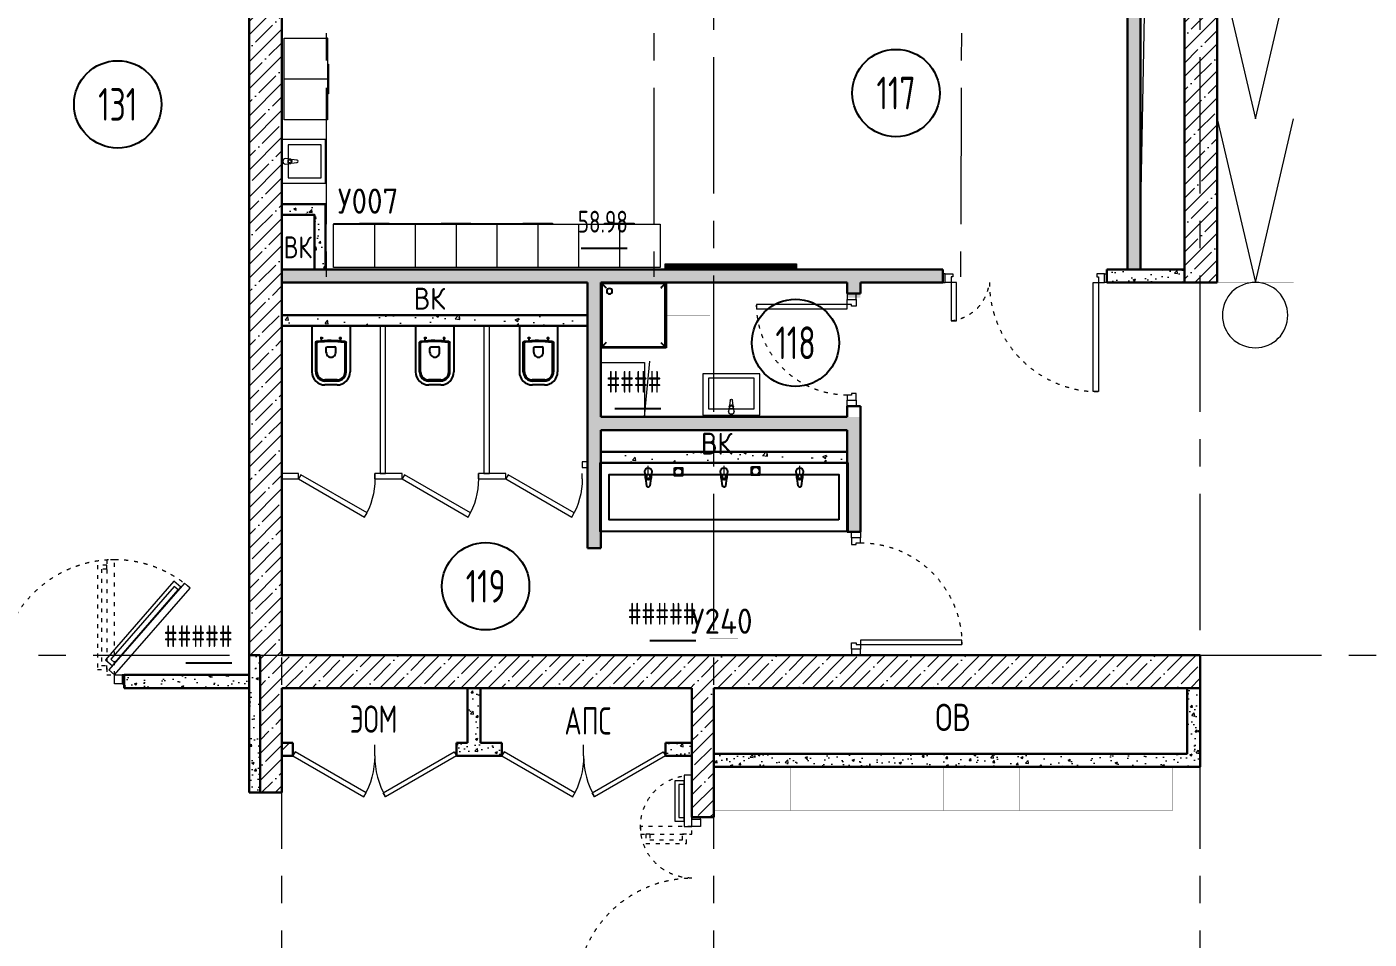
# Model space of a CAD drawing. Header units: millimetres. Extents: x -13407 to 8063098, y -2635 to 109271.
# Drawn here: x 14830 to 27122, y 17360 to 25716 of the extents above; entities that cross this region are included whole.
import ezdxf
from ezdxf.enums import TextEntityAlignment as Align

# ---------------------------------------------------------------- set-up
doc = ezdxf.new("R2010")
doc.units = ezdxf.units.MM
doc.linetypes.add('ACAD_ISO03W100', pattern=[30, 12, -18])
doc.linetypes.add('CENTER', pattern=[2, 1.25, -0.25, 0.25, -0.25])
doc.layers.get('Defpoints').update_dxf_attribs({"color": 6})
for name, color, linetype, lineweight in [('АР_Двери', 5, 'Continuous', 18), ('АР_Маркер экспликации', 239, 'Continuous', 13), ('АР_Номер помещения', 1, 'Continuous', 25), ('АР_Оси', 193, 'Continuous', 9), ('АР_Перегородки газоблок', 165, 'Continuous', 30), ('АР_Перегородки газоблок_Штрих', 165, 'Continuous', 5), ('АР_Перегородки сантехнические', 216, 'Continuous', 9), ('АР_Перегородки_кирпич_Штрих', 244, 'Continuous', 5), ('АР_Помещения_площадь', 19, 'Continuous', 9), ('АР_Сущ Несущая стена', 202, 'Continuous', 30), ('АР_тонкая линия', 250, 'Continuous', 0), ('АР_Шкафы ЭОМ', 1, 'Continuous', 0), ('АР_Штриховка монолит', 250, 'Continuous', 9), ('Сан.техника', 153, 'Continuous', 9), ('ТХ_мебель передв', 250, 'Continuous', 13), ('ТХ_ОСНОВНОЙ', 103, 'Continuous', 25)]:
    doc.layers.add(name, color=color, linetype=linetype, lineweight=lineweight)
for name, color, linetype in [('АР_Отверстия', 251, 'Continuous'), ('ТХ_дозаторы', 7, 'Continuous'), ('ТХ_обор_бытовое', 14, 'Continuous'), ('ТХ_сантехника', 253, 'Continuous')]:
    doc.layers.add(name, color=color, linetype=linetype)
doc.layers.get('АР_Маркер экспликации').off()
doc.styles.add('ICOCPEUR', font='isocpeur.ttf')
doc.styles.add('ISOCPEUR', font='isocpeur.ttf', dxfattribs={"width": 0.7})
doc.styles.add('ISOCPEUR_1', font='isocpeur.ttf', dxfattribs={"width": 0.9, "height": 250})
doc.styles.get("Standard").update_dxf_attribs({"font": 'arial.ttf'})
pattern_1 = [(50, (211803.85, -55205.68), (215.17805, -18.82564), [22.5, -247.5]), (355, (211803.85, -55205.68), (-41.6254, 225.65764), [18, -198]), (100.45144, (211821.79, -55207.25), (173.55265, 206.832), [19.12206, -210.34263]), (46.1842, (211803.85, -55145.68), (320.1724, -49.6558), [33.75, -371.25]), (96.63564, (211830.53, -55149.82), (280.3986, 292.2356), [28.6831, -315.51413]), (351.18416, (211803.85, -55145.68), (280.3986, 292.2356), [27, -297]), (21, (211833.85, -55160.68), (179.07212, -120.78567), [22.5, -247.5]), (326, (211833.85, -55160.68), (72.9946, 217.54501), [18, -198]), (71.45144, (211848.78, -55170.75), (252.06671, 96.75935), [19.12206, -210.34263]), (37.5, (211803.85, -55205.68), (3.647957, 99.868156), [0, -195.6, 0, -201, 0, -198.75]), (7.5, (211803.85, -55205.68), (78.92086, 118.323514), [0, -114.6, 0, -191.1, 0, -75.75]), (327.5, (211736.95, -55205.68), (160.14673, -6.76646), [0, -75, 0, -234, 0, -310.5]), (317.5, (211706.95, -55205.68), (174.95585, 30.031495), [0, -97.5, 0, -155.4, 0, -220.5])]

# ---------------------------------------------------------------- blocks, each defined once
blk = doc.blocks.new('*U319')
at = {"color": 253}
for p, q in [((-750, 0), (-750, 100)), ((0, 0), (0, 100))]:
    blk.add_line(p, q, dxfattribs=at)
blk.add_lwpolyline([(0, 0), (-650, -375), (-671, -337), (-22, 38)], close=True, dxfattribs=at)
blk.add_arc((0, 0), 750, 180, 210, dxfattribs=at)
blk = doc.blocks.new('*U320')
at = {"color": 253}
for p, q in [((-750, 0), (-750, 100)), ((0, 0), (0, 100))]:
    blk.add_line(p, q, dxfattribs=at)
blk.add_lwpolyline([(0, 0), (-650, -375), (-671, -337), (-22, 38)], close=True, dxfattribs=at)
blk.add_arc((0, 0), 750, 180, 210, dxfattribs=at)
blk = doc.blocks.new('*U357')
at = {"color": 253}
for p, q in [((-700, 0), (-700, 50)), ((0, 0), (0, 50))]:
    blk.add_line(p, q, dxfattribs=at)
blk.add_lwpolyline([(0, 0), (-606, -350), (-628, -312), (-22, 38)], close=True, dxfattribs=at)
blk.add_arc((0, 0), 700, 180, 210, dxfattribs=at)
blk = doc.blocks.new('*U358')
at = {"color": 253}
for p, q in [((-700, 0), (-700, 50)), ((0, 0), (0, 50))]:
    blk.add_line(p, q, dxfattribs=at)
blk.add_lwpolyline([(0, 0), (-606, -350), (-628, -312), (-22, 38)], close=True, dxfattribs=at)
blk.add_arc((0, 0), 700, 180, 210, dxfattribs=at)
blk = doc.blocks.new('*U359')
at = {"color": 253}
for p, q in [((-700, 0), (-700, 50)), ((0, 0), (0, 50))]:
    blk.add_line(p, q, dxfattribs=at)
blk.add_lwpolyline([(0, 0), (-606, -350), (-628, -312), (-22, 38)], close=True, dxfattribs=at)
blk.add_arc((0, 0), 700, 180, 210, dxfattribs=at)
blk = doc.blocks.new('*U360')
at = {"color": 253}
for points in [[(-55, -80), (-55, 0), (-115, 0), (-115, -40), (-100, -40), (-100, -80), (-55, -80)], [(0, 0), (0, -80), (-55, -80), (-55, 0), (0, 0)], [(-1130, 0), (-1130, -80), (-1075, -80), (-1075, 0), (-1130, 0)], [(-1075, -80), (-1075, 0), (-1015, 0), (-1015, -40), (-1030, -40), (-1030, -80), (-1075, -80)]]:
    blk.add_lwpolyline(points, dxfattribs=at)
blk.add_lwpolyline([(-100, -80), (-100, -1010), (-140, -1010), (-140, -80)], close=True, dxfattribs=at)
at = {"color": 253, "linetype": 'ACAD_ISO03W100', "ltscale": 3}
blk.add_arc((-100, -80), 930, 180, 270, dxfattribs=at)
blk = doc.blocks.new('*U361')
at = {"color": 253}
blk.add_lwpolyline([(100, 80), (100, 910), (140, 910), (140, 80)], close=True, dxfattribs=at)
for points in [[(0, 0), (0, 80), (55, 80), (55, 0), (0, 0)], [(55, 80), (55, 0), (115, 0), (115, 40), (100, 40), (100, 80), (55, 80)], [(975, 80), (975, 0), (915, 0), (915, 40), (930, 40), (930, 80), (975, 80)], [(1030, 0), (1030, 80), (975, 80), (975, 0), (1030, 0)]]:
    blk.add_lwpolyline(points, dxfattribs=at)
at = {"color": 253, "linetype": 'ACAD_ISO03W100', "ltscale": 3}
blk.add_arc((100, 80), 830, 0, 90, dxfattribs=at)
blk = doc.blocks.new('*U548')
at = {"layer": 'Defpoints', "color": 253}
blk.add_line((-14251, 822), (-14673, 822), dxfattribs=at)
at = {"layer": 'АР_Номер помещения', "color": 253}
blk.add_circle((-15297, 5939), 400, dxfattribs=at)
at = {"layer": 'Defpoints', "color": 253, "style": 'ISOCPEUR', "width": 0.7}
blk.add_attdef('ПЛОЩАДЬ_ПОМЕЩЕНИЯ', text='', height=200, dxfattribs=at).set_placement((-14246, 1068), align=Align.MIDDLE_RIGHT)
at = {"layer": 'Defpoints', "color": 253, "style": 'ISOCPEUR', "width": 0.7, "flags": 1}
blk.add_attdef('КАТЕГОРИЯ', (-499, -2092), '', height=250, dxfattribs=at)
at = {"layer": 'АР_Номер помещения', "color": 253, "style": 'ISOCPEUR', "width": 0.7}
blk.add_attdef('НОМЕР_ПОМЕЩЕНИЯ', text='', height=300, dxfattribs=at).set_placement((-15297, 5939), align=Align.MIDDLE_CENTER)
at = {"layer": 'АР_Помещения_площадь', "color": 253, "lineweight": 30, "width": 0.7, "flags": 104}
blk.add_attdef('ИМЯ_ПОМЕЩЕНИЯ', text='', height=100, dxfattribs=at).set_placement((158, 1217), align=Align.MIDDLE_CENTER)
blk = doc.blocks.new('*U587')
at = {"layer": 'Defpoints', "color": 253}
blk.add_line((-15081, 19), (-15503, 19), dxfattribs=at)
at = {"layer": 'АР_Номер помещения', "color": 253}
blk.add_circle((-12620, 1444), 400, dxfattribs=at)
at = {"layer": 'Defpoints', "color": 253, "style": 'ISOCPEUR', "width": 0.7}
blk.add_attdef('ПЛОЩАДЬ_ПОМЕЩЕНИЯ', text='', height=200, dxfattribs=at).set_placement((-15076, 265), align=Align.MIDDLE_RIGHT)
at = {"layer": 'Defpoints', "color": 253, "style": 'ISOCPEUR', "width": 0.7, "flags": 1}
blk.add_attdef('КАТЕГОРИЯ', (-499, -2092), '', height=250, dxfattribs=at)
at = {"layer": 'АР_Номер помещения', "color": 253, "style": 'ISOCPEUR', "width": 0.7}
blk.add_attdef('НОМЕР_ПОМЕЩЕНИЯ', text='', height=300, dxfattribs=at).set_placement((-12620, 1444), align=Align.MIDDLE_CENTER)
at = {"layer": 'АР_Помещения_площадь', "color": 253, "lineweight": 30, "width": 0.7, "flags": 104}
blk.add_attdef('ИМЯ_ПОМЕЩЕНИЯ', text='', height=100, dxfattribs=at).set_placement((158, 1217), align=Align.MIDDLE_CENTER)
blk = doc.blocks.new('*U583')
at = {"layer": 'Defpoints', "color": 253}
blk.add_line((-14381, 166), (-14803, 166), dxfattribs=at)
at = {"layer": 'АР_Номер помещения', "color": 253}
blk.add_circle((-16307, 665), 400, dxfattribs=at)
at = {"layer": 'Defpoints', "color": 253, "style": 'ISOCPEUR', "width": 0.7}
blk.add_attdef('ПЛОЩАДЬ_ПОМЕЩЕНИЯ', text='', height=200, dxfattribs=at).set_placement((-14376, 413), align=Align.MIDDLE_RIGHT)
at = {"layer": 'Defpoints', "color": 253, "style": 'ISOCPEUR', "width": 0.7, "flags": 1}
blk.add_attdef('КАТЕГОРИЯ', (-499, -2092), '', height=250, dxfattribs=at)
at = {"layer": 'АР_Номер помещения', "color": 253, "style": 'ISOCPEUR', "width": 0.7}
blk.add_attdef('НОМЕР_ПОМЕЩЕНИЯ', text='', height=300, dxfattribs=at).set_placement((-16307, 665), align=Align.MIDDLE_CENTER)
at = {"layer": 'АР_Помещения_площадь', "color": 253, "lineweight": 30, "width": 0.7, "flags": 104}
blk.add_attdef('ИМЯ_ПОМЕЩЕНИЯ', text='', height=100, dxfattribs=at).set_placement((158, 1217), align=Align.MIDDLE_CENTER)
blk = doc.blocks.new('*U584')
at = {"layer": 'Defpoints', "color": 253}
blk.add_line((-21954, 1594), (-22376, 1594), dxfattribs=at)
at = {"layer": 'АР_Номер помещения', "color": 253}
blk.add_circle((-20721, 2198), 400, dxfattribs=at)
at = {"layer": 'Defpoints', "color": 253, "style": 'ISOCPEUR', "width": 0.7}
blk.add_attdef('ПЛОЩАДЬ_ПОМЕЩЕНИЯ', text='', height=200, dxfattribs=at).set_placement((-21949, 1840), align=Align.MIDDLE_RIGHT)
at = {"layer": 'Defpoints', "color": 253, "style": 'ISOCPEUR', "width": 0.7, "flags": 1}
blk.add_attdef('КАТЕГОРИЯ', (-499, -2092), '', height=250, dxfattribs=at)
at = {"layer": 'АР_Номер помещения', "color": 253, "style": 'ISOCPEUR', "width": 0.7}
blk.add_attdef('НОМЕР_ПОМЕЩЕНИЯ', text='', height=300, dxfattribs=at).set_placement((-20721, 2198), align=Align.MIDDLE_CENTER)
at = {"layer": 'АР_Помещения_площадь', "color": 253, "lineweight": 30, "width": 0.7, "flags": 104}
blk.add_attdef('ИМЯ_ПОМЕЩЕНИЯ', text='', height=100, dxfattribs=at).set_placement((158, 1217), align=Align.MIDDLE_CENTER)
blk = doc.blocks.new('Из_буфера30949')
at = {"color": 253}
for p, q in [((-600, 0), (-600, 600)), ((-600, 600), (0, 600)), ((-590, 590), (-590, 10)), ((-10, 590), (-590, 590)), ((-10, 10), (-10, 590)), ((0, 600), (0, 0)), ((0, 0), (-600, 0)), ((-590, 10), (-10, 10))]:
    blk.add_line(p, q, dxfattribs=at)
for start, end in [(90, 270), (270, 90)]:
    blk.add_arc((-80, 80), 25, start, end, dxfattribs=at)
for points, knots in [([(-550, 550), (-553, 554), (-559, 559), (-565, 565), (-569, 569), (-572, 572), (-575, 575), (-578, 578), (-580, 580), (-582, 582), (-585, 585), (-587, 587), (-589, 589), (-590, 590), (-590, 590)], [0, 0, 0, 0, 0.166667, 0.25, 0.333333, 0.375, 0.416667, 0.5, 0.541667, 0.583333, 0.666667, 0.75, 0.833333, 1, 1, 1, 1]), ([(-50, 550), (-46, 553), (-41, 559), (-35, 565), (-31, 569), (-28, 572), (-25, 575), (-22, 578), (-20, 580), (-18, 582), (-15, 585), (-13, 587), (-11, 589), (-10, 590), (-10, 590)], [0, 0, 0, 0, 0.166667, 0.25, 0.333333, 0.375, 0.416667, 0.5, 0.541667, 0.583333, 0.666667, 0.75, 0.833333, 1, 1, 1, 1]), ([(-550, 50), (-554, 47), (-559, 41), (-565, 35), (-569, 31), (-572, 28), (-575, 25), (-578, 22), (-580, 20), (-582, 18), (-585, 15), (-587, 13), (-589, 11), (-590, 10), (-590, 10)], [0, 0, 0, 0, 0.166667, 0.25, 0.333333, 0.375, 0.416667, 0.5, 0.541667, 0.583333, 0.666667, 0.75, 0.833333, 1, 1, 1, 1]), ([(-10, 10), (-10, 10), (-11, 11), (-13, 13), (-15, 15), (-18, 18), (-20, 20), (-22, 22), (-25, 25), (-28, 28), (-31, 31), (-35, 35), (-41, 41), (-47, 46), (-50, 50)], [-1, -1, -1, -1, -0.833333, -0.75, -0.666667, -0.583333, -0.541667, -0.5, -0.416667, -0.375, -0.333333, -0.25, -0.166667, 0, 0, 0, 0])]:
    blk.add_open_spline(points, degree=3, knots=knots, dxfattribs=at)
blk = doc.blocks.new('Из_буфера31843')
at = {"color": 253}
for p, q in [((355.9, 103.6), (351.9, 61.7)), ((365.8, 166.1), (359.2, 113.1)), ((363.3, 86.6), (363.3, 101.5)), ((394.6, 113.1), (388, 166.1)), ((390.5, 101.5), (390.5, 86.6)), ((401.9, 61.7), (397.9, 103.6)), ((905.9, 103.6), (901.9, 61.7)), ((915.8, 166.1), (909.2, 113.1)), ((913.3, 86.6), (913.3, 101.5)), ((944.6, 113.1), (938, 166.1)), ((940.5, 101.5), (940.5, 86.6)), ((951.9, 61.7), (947.9, 103.6)), ((1455.8, 103.6), (1451.8, 61.7)), ((1465.7, 166.1), (1459.1, 113.1)), ((1463.2, 86.6), (1463.2, 101.5)), ((1494.5, 113.1), (1487.9, 166.1)), ((1490.4, 101.5), (1490.4, 86.6)), ((1501.8, 61.7), (1497.8, 103.6)), ((390.5, 86.6), (363.3, 86.6)), ((940.5, 86.6), (913.3, 86.6)), ((1490.4, 86.6), (1463.2, 86.6))]:
    blk.add_line(p, q, dxfattribs=at)
at = {"color": 253, "lineweight": 13, "ltscale": 500}
for p, q in [((376.9, 85), (376.9, 22.5)), ((926.9, 85), (926.9, 22.5)), ((1476.9, 85), (1476.9, 22.5))]:
    blk.add_line(p, q, dxfattribs=at)
at = {"color": 253}
for points in [[(1826.9, 500), (26.9, 500), (26.9, 0), (1826.9, 0)], [(1761.9, 415), (91.9, 415), (91.9, 85), (1761.9, 85)]]:
    blk.add_lwpolyline(points, close=True, dxfattribs=at)
for centre, major_axis, start_param, end_param in [((376.9, 101.7), (-14.9, -14.9), -1.35736, -0.875625), ((376.9, 101.7), (-14.9, 14.9), 4.498953, 6.496621), ((376.9, 101.5), (-9.62, 9.62), 3.926991, 7.068583), ((376.9, 164.7), (-7.91, 7.91), 4.051589, 6.943986), ((376.9, 101.7), (-14.9, 14.9), 4.017217, 4.498953), ((926.9, 101.7), (-14.9, -14.9), -1.35736, -0.875625), ((926.9, 101.7), (-14.9, 14.9), 4.498953, 6.496621), ((926.9, 101.5), (-9.62, 9.62), 3.926991, 7.068583), ((926.9, 164.7), (-7.91, 7.91), 4.051589, 6.943986), ((926.9, 101.7), (-14.9, 14.9), 4.017217, 4.498953), ((1476.8, 101.7), (-14.9, -14.9), -1.35736, -0.875625), ((1476.8, 101.7), (-14.9, 14.9), 4.498953, 6.496621), ((1476.8, 101.5), (-9.62, 9.62), 3.926991, 7.068583), ((1476.8, 164.7), (-7.91, 7.91), 4.051589, 6.943986), ((1476.8, 101.7), (-14.9, 14.9), 4.017217, 4.498953), ((376.9, 61.7), (-17.7, -17.7), -0.785398, 2.356194), ((926.9, 61.7), (-17.7, -17.7), -0.785398, 2.356194), ((1476.8, 61.7), (-17.7, -17.7), -0.785398, 2.356194)]:
    blk.add_ellipse(centre, major_axis=major_axis, ratio=1, start_param=start_param, end_param=end_param, dxfattribs=at)
blk = doc.blocks.new('унитаз поликлиники')
at = {"color": 253}
for p, q in [((0, 175), (0, -175)), ((0, 175), (420, 175)), ((420, 139), (150, 139)), ((420, 129), (157, 129)), ((126, 87), (100, 87)), ((112, 73), (112, 100)), ((192, -34), (192, 34)), ((242, 44), (202, 44)), ((494, 57), (494, -57)), ((504, 55), (504, -55)), ((540, 55), (540, -55)), ((126, -87), (99, -86)), ((112, -73), (112, -100)), ((242, -44), (202, -44)), ((0, -175), (420, -175)), ((420, -139), (148, -139)), ((420, -129), (155, -129))]:
    blk.add_line(p, q, dxfattribs=at)
for centre, radius, start, end in [((420, 55), 120, 0, 90), ((420, 55), 83.5, 359.8619, 90.3335), ((420, 55), 74, 0, 90), ((242, 0), 43.7, 270, 90), ((420, -55), 120, 270, 0), ((420, -55), 84, 270, 0), ((420, -55), 74, 270, 358.4018)]:
    blk.add_arc(centre, radius, start, end, dxfattribs=at)
at = {"color": 253, "extrusion": (0, 0, -1)}
for centre, major_axis, ratio, start_param, end_param in [((1158, 0), (-731, -726), 0.993775, 0.659849, 0.910919), ((150, 127), (-5.6, -10.5), 0.821373, 1.269211, 2.570669), ((154, 120), (-5.61, -7.72), 0.798093, 1.232924, 2.686723), ((112, 87), (3.55, 3.55), 1, 5.504025, 11.78721), ((984, 0), (-23, -941), 0.89728, 1.422258, 1.677847), ((155, -117), (5.3, -10.4), 0.842984, 0.549902, 1.8819), ((202, -33), (4.12, -9.49), 0.964797, 0.42926, 1.943413), ((148, -127), (5.4, -10.4), 0.836443, 0.56114, 1.877577)]:
    blk.add_ellipse(centre, major_axis=major_axis, ratio=ratio, start_param=start_param, end_param=end_param, dxfattribs=at)
at = {"color": 253}
for centre, major_axis, ratio, start_param, end_param in [((202, 33), (4.12, 9.49), 0.964797, 0.42926, 1.943413), ((112, -87), (3.54, -3.55), 1, 5.504025, 11.78721)]:
    blk.add_ellipse(centre, major_axis=major_axis, ratio=ratio, start_param=start_param, end_param=end_param, dxfattribs=at)
blk = doc.blocks.new('Из_буфера27431')
at = {"color": 253, "linetype": 'Continuous', "lineweight": 5}
for p, q in [((-139, 11), (-86, 18)), ((-139, 11), (-86, 18)), ((-76, 21), (-34, 25)), ((-76, 21), (-34, 25)), ((-59, 14), (-74, 14)), ((-59, 14), (-74, 14)), ((-59, -14), (-59, 14)), ((-59, -14), (-59, 14)), ((-86, -18), (-139, -11)), ((-86, -18), (-139, -11)), ((-34, -25), (-76, -21)), ((-34, -25), (-76, -21)), ((-74, -14), (-59, -14)), ((-74, -14), (-59, -14))]:
    blk.add_line(p, q, dxfattribs=at)
for points in [[(0, -260), (-380, -260), (-380, 260), (0, 260)], [(-59, -210), (-339, -210), (-339, 210), (-59, 210)], [(-59, -210), (-339, -210), (-339, 210), (-59, 210)]]:
    blk.add_lwpolyline(points, close=True, dxfattribs=at)
for centre, radius, start, end in [((-137, 0), 11.2, 97.1389, 262.8611), ((-137, 0), 11.2, 97.1389, 262.8611), ((-74, 0), 21.1, 122.771, 237.229), ((-74, 0), 21.1, 122.771, 237.229), ((-74, 0), 13.6, 90, 270), ((-74, 0), 13.6, 90, 270), ((-74, 0), 21.1, 95.1696, 122.771), ((-74, 0), 21.1, 95.1696, 122.771), ((-34, 0), 25, 270, 90), ((-34, 0), 25, 270, 90), ((-74, 0), 21.1, 237.229, 264.8304), ((-74, 0), 21.1, 237.229, 264.8304)]:
    blk.add_arc(centre, radius, start, end, dxfattribs=at)
blk = doc.blocks.new('Полуторная_на лестницу')
at = {"color": 253}
for points in [[(75, 80), (75, 1080), (125, 1080), (125, 80)], [(1375, 430), (1375, 80), (1425, 80), (1425, 430)]]:
    blk.add_lwpolyline(points, close=True, dxfattribs=at)
for points in [[(0, 0), (0, 80), (20, 80), (20, 0), (0, 0)], [(20, 80), (20, 0), (90, 0), (90, 30), (75, 30), (75, 80), (20, 80)], [(1480, 80), (1480, 0), (1410, 0), (1410, 30), (1425, 30), (1425, 80), (1480, 80)], [(1500, 0), (1500, 80), (1480, 80), (1480, 0), (1500, 0)]]:
    blk.add_lwpolyline(points, dxfattribs=at)
at = {"color": 253, "linetype": 'ACAD_ISO03W100', "ltscale": 3}
for centre, radius, start, end in [((75, 80), 1000, 0, 90), ((1465, 40), 392, 95.9075, 174.0925)]:
    blk.add_arc(centre, radius, start, end, dxfattribs=at)
blk = doc.blocks.new('*U457')
at = {"color": 253}
for p, q in [((-750, 0), (-750, 100)), ((0, 0), (0, 100))]:
    blk.add_line(p, q, dxfattribs=at)
blk.add_lwpolyline([(0, 0), (-650, -375), (-671, -337), (-22, 38)], close=True, dxfattribs=at)
blk.add_arc((0, 0), 750, 180, 210, dxfattribs=at)
blk = doc.blocks.new('*U458')
at = {"color": 253}
for p, q in [((-750, 0), (-750, 100)), ((0, 0), (0, 100))]:
    blk.add_line(p, q, dxfattribs=at)
blk.add_lwpolyline([(0, 0), (-650, -375), (-671, -337), (-22, 38)], close=True, dxfattribs=at)
blk.add_arc((0, 0), 750, 180, 210, dxfattribs=at)
blk = doc.blocks.new('дв.1700')
at = {"layer": 'АР_Двери', "color": 253}
for points in [[(-87, 0), (-87, -80), (-70, -80), (-70, 0), (-87, 0)], [(-70, -80), (-70, 0), (0, 0), (0, -30), (0, -30), (0, -80), (-70, -80)], [(1596, -80), (1596, 0), (1526, 0), (1526, -30), (1526, -30), (1526, -80), (1596, -80)], [(1613, 0), (1613, -80), (1596, -80), (1596, 0), (1613, 0)]]:
    blk.add_lwpolyline(points, dxfattribs=at)
for points in [[(0, -80), (-692, -876), (-639, -922), (53, -126)], [(1997, -150), (1526, -150), (1526, -80), (1997, -80)], [(20, -164), (-606, -884), (-542, -940), (84, -219)], [(-3, -190), (-583, -858), (-546, -890), (35, -223)], [(1947, -235), (1576, -235), (1576, -150), (1947, -150)], [(1912, -200), (1611, -200), (1611, -150), (1912, -150)]]:
    blk.add_lwpolyline(points, close=True, dxfattribs=at)
at = {"layer": 'АР_Двери', "color": 253, "linetype": 'ACAD_ISO03W100', "ltscale": 3}
for points in [[(0, -80), (0, -1135), (70, -1135), (70, -80)], [(1456, -551), (1456, -80), (1526, -80), (1526, -551)]]:
    blk.add_lwpolyline(points, close=True, dxfattribs=at)
for points in [[(70, -1050), (70, -1085), (155, -1085), (155, -130), (70, -130), (70, -165)], [(70, -1050), (120, -1050), (120, -165), (70, -165)], [(1456, -466), (1456, -501), (1371, -501), (1371, -130), (1456, -130), (1456, -165)], [(1456, -466), (1406, -466), (1406, -165), (1456, -165)]]:
    blk.add_lwpolyline(points, dxfattribs=at)
for centre, radius, start, end in [((0, -80), 1055, 229, 0), ((1526, -80), 471, 180, 351.4758)]:
    blk.add_arc(centre, radius, start, end, dxfattribs=at)
blk = doc.blocks.new('A$C3da1b1ea')
at = {"color": 253, "lineweight": 0}
blk.add_lwpolyline([(0, 0), (50, 0), (50, -1200), (0, -1200), (0, 0)], dxfattribs=at)
blk = doc.blocks.new('Шкаф для ПУИ 500х400')
at = {"color": 253}
blk.add_line((400, 0), (450, -510), dxfattribs=at)
blk.add_lwpolyline([(400, -500), (400, 0), (0, 0), (0, -500)], close=True, dxfattribs=at)
blk = doc.blocks.new('У226')
at = {"color": 253, "ltscale": 0.1, "const_width": 2}
blk.add_lwpolyline([(291837, -218417), (292137, -218417), (292137, -218817), (291837, -218817)], close=True, dxfattribs=at)
blk = doc.blocks.new('У101')
at = {"layer": 'ТХ_мебель передв', "color": 253, "const_width": 2}
blk.add_lwpolyline([(341448, -227858), (342148, -227858), (342148, -228258), (341448, -228258)], close=True, dxfattribs=at)
blk = doc.blocks.new('У012')
at = {"layer": 'ТХ_мебель передв', "color": 253}
blk.add_open_spline([(-181454, 44964, -1), (-181454, 44799, -1), (-181586, 44667, -1), (-181750, 44667, -1), (-181920, 44667, -1), (-182052, 44799, -1), (-182052, 44964, -1), (-182052, 45133, -1), (-181920, 45265, -1), (-181750, 45265, -1), (-181586, 45265, -1), (-181454, 45133, -1), (-181454, 44964, -1)], degree=3, knots=[0, 0, 0, 0, 1, 1, 1, 2, 2, 2, 3, 3, 3, 4, 4, 4, 4], dxfattribs=at)
blk = doc.blocks.new('У016')
at = {"layer": 'ТХ_мебель передв', "color": 253, "lineweight": 0, "ltscale": 100, "transparency": 33554687}
for p, q in [((-49562.5, 37416.5), (-49212.5, 35916.5)), ((-49212.5, 35916.5), (-48862.5, 37416.5))]:
    blk.add_line(p, q, dxfattribs=at)
at = {"layer": 'ТХ_мебель передв', "color": 253, "lineweight": 0, "ltscale": 100, "transparency": 33554687, "const_width": 1}
blk.add_lwpolyline([(-49562.5, 37416.5), (-49562.5, 35916.5), (-48862.5, 35916.5), (-48862.5, 37416.5)], close=True, dxfattribs=at)
blk = doc.blocks.new('У240')
at = {"layer": 'ТХ_обор_бытовое', "color": 253, "lineweight": 0, "ltscale": 100, "transparency": 33554687, "const_width": 2}
blk.add_lwpolyline([(259065, 2932), (259065, 3192), (259215, 3192), (259215, 2932)], close=True, dxfattribs=at)
blk = doc.blocks.new('A$C500e89c7')
at = {"color": 253, "ltscale": 100}
blk.add_circle((-37, 37), 35.3, dxfattribs=at)
at = {"layer": 'ТХ_дозаторы', "color": 253, "ltscale": 100}
blk.add_lwpolyline([(-73, 75), (0, 75), (0, 0), (-73, 0)], close=True, dxfattribs=at)
blk = doc.blocks.new('У007')
at = {"layer": 'Сан.техника', "color": 253, "linetype": 'Continuous', "lineweight": 5}
for p, q in [((-172833, 79060), (-172839, 79007)), ((-172833, 79060), (-172839, 79007)), ((-172804, 79007), (-172810, 79060)), ((-172804, 79007), (-172810, 79060)), ((-172842, 78997), (-172846, 78955)), ((-172842, 78997), (-172846, 78955)), ((-172835, 78980), (-172835, 78995)), ((-172835, 78980), (-172835, 78995)), ((-172808, 78980), (-172835, 78980)), ((-172808, 78980), (-172835, 78980)), ((-172808, 78995), (-172808, 78980)), ((-172808, 78995), (-172808, 78980)), ((-172796, 78955), (-172800, 78997)), ((-172796, 78955), (-172800, 78997))]:
    blk.add_line(p, q, dxfattribs=at)
for points in [[(-172621, 78921), (-172621, 79321), (-173021, 79321), (-173021, 78921)], [(-172671, 78980), (-172671, 79280), (-172971, 79280), (-172971, 78980)], [(-172671, 78980), (-172671, 79280), (-172971, 79280), (-172971, 78980)]]:
    blk.add_lwpolyline(points, close=True, dxfattribs=at)
for centre, radius, start, end in [((-172821, 79058), 11.2, 7.1386, 172.8608), ((-172821, 79058), 11.2, 7.1386, 172.8608), ((-172821, 78955), 25, 179.9997, 359.9997), ((-172821, 78955), 25, 179.9997, 359.9997), ((-172821, 78995), 21.1, 147.2287, 174.8301), ((-172821, 78995), 21.1, 147.2287, 174.8301), ((-172821, 78995), 21.1, 32.7707, 147.2287), ((-172821, 78995), 21.1, 32.7707, 147.2287), ((-172821, 78995), 13.6, 359.9997, 179.9997), ((-172821, 78995), 13.6, 359.9997, 179.9997), ((-172821, 78995), 21.1, 5.1693, 32.7707), ((-172821, 78995), 21.1, 5.1693, 32.7707)]:
    blk.add_arc(centre, radius, start, end, dxfattribs=at)

msp = doc.modelspace()

# ---------------------------------------------------------------- hatches: boundary and pattern name
at = {"layer": 'АР_Перегородки газоблок_Штрих', "ltscale": 100}
h = msp.add_hatch(dxfattribs=at)
h.set_pattern_fill('AR-CONC', color=253, scale=30)
h.set_pattern_definition([(50, (211803.85, -55205.68), (215.17805, -18.82564), [22.5, -247.5]), (355, (211803.85, -55205.68), (-41.6254, 225.65764), [18, -198]), (100.45144, (211821.79, -55207.25), (173.55265, 206.832), [19.12206, -210.34263]), (46.1842, (211803.85, -55145.68), (320.1724, -49.6558), [33.75, -371.25]), (96.63564, (211830.53, -55149.82), (280.3986, 292.2356), [28.6831, -315.51413]), (351.18416, (211803.85, -55145.68), (280.3986, 292.2356), [27, -297]), (21, (211833.85, -55160.68), (179.07212, -120.78567), [22.5, -247.5]), (326, (211833.85, -55160.68), (72.9946, 217.54501), [18, -198]), (71.45144, (211848.78, -55170.75), (252.06671, 96.75935), [19.12206, -210.34263]), (37.5, (211803.85, -55205.68), (3.647957, 99.868156), [0, -195.6, 0, -201, 0, -198.75]), (7.5, (211803.85, -55205.68), (78.92086, 118.323514), [0, -114.6, 0, -191.1, 0, -75.75]), (327.5, (211736.95, -55205.68), (160.14673, -6.76646), [0, -75, 0, -234, 0, -310.5]), (317.5, (211706.95, -55205.68), (174.95585, 30.03149), [0, -97.5, 0, -155.4, 0, -220.5])])
h.paths.add_polyline_path([(24909.2, 31144.9), (25029.2, 31144.9), (25029.2, 23494.6), (24909.2, 23494.6)])
h = msp.add_hatch(dxfattribs=at)
h.set_pattern_fill('AR-CONC', color=253, scale=30)
h.set_pattern_definition(pattern_1)
h.paths.add_polyline_path([(17564.9, 24092.8), (17165, 24092.8), (17165, 23992.8), (17464.9, 23992.8), (17464.9, 23494.6), (17564.9, 23494.6)])
h = msp.add_hatch(dxfattribs=at)
h.set_pattern_fill('AR-CONC', color=253, scale=30)
h.set_pattern_definition(pattern_1)
h.paths.add_polyline_path([(22462.3, 22143), (20085.3, 22143), (20085.3, 23374.6), (22342.4, 23374.6), (22342.7, 23234.2), (22462.7, 23234.5), (22462.4, 23374.6), (23219, 23374.6), (23219.1, 23494.6), (17317.7, 23494.7), (17165, 23494.7), (17165, 23374.8), (19965.3, 23374.6), (19965.3, 20940.7), (20080.5, 20940.7), (20085.3, 20945.6), (20085.3, 22023), (22342.3, 22023), (22342.7, 21090), (22462.7, 21090)])
h = msp.add_hatch(dxfattribs=at)
h.set_pattern_fill('AR-CONC', color=253, scale=30)
h.set_pattern_definition(pattern_1)
h.paths.add_polyline_path([(25430, 23494.6), (24719.1, 23494.6), (24719.1, 23374.6), (25430, 23374.6)])
h = msp.add_hatch(dxfattribs=at)
h.set_pattern_fill('AR-CONC', color=253, scale=2)
h.set_pattern_definition([(50, (-462934.4, -147373.54), (364.36934, -31.87817), [38.1, -419.1]), (355, (-462934.4, -147373.54), (-70.48684, 382.1137), [30.48, -335.28117]), (100.451445, (-462904.04, -147376.2), (293.8825, 350.2355), [32.38002, -356.1805]), (46.1842, (-462934.4, -147271.94), (542.1581, -84.08466), [57.15, -628.65]), (96.63556, (-462889.2, -147278.95), (474.80827, 494.85225), [48.57005, -534.2712]), (351.18415, (-462934.4, -147271.94), (474.80827, 494.85225), [45.71993, -502.91946]), (21, (-462883.6, -147297.34), (303.22878, -204.5304), [38.1, -419.1]), (326, (-462883.6, -147297.34), (123.60406, 368.37593), [30.48, -335.28]), (71.451445, (-462858.33, -147314.4), (426.83284, 163.84554), [32.38002, -356.17988]), (37.5, (-462934.4, -147373.54), (6.177207, 169.110078), [0, -331.216, 0, -340.36, 0, -336.55]), (7.5, (-462934.4, -147373.54), (133.639325, 200.36115), [0, -194.056, 0, -323.596, 0, -128.27]), (327.5, (-463047.68, -147373.54), (271.18119, -11.457488), [0, -127, 0, -396.24, 0, -525.78]), (317.5, (-463098.48, -147373.54), (296.25836, 50.85298), [0, -165.1, 0, -263.144, 0, -373.38])])
h.paths.add_polyline_path([(19965.3, 23076), (17165, 23075.8), (17165, 22975.8), (19965.3, 22976)])
h = msp.add_hatch(dxfattribs=at)
h.set_pattern_fill('AR-CONC', color=253, scale=2)
h.set_pattern_definition([(50, (-460117.44, -148626.68), (364.36934, -31.87817), [38.1, -419.1]), (355, (-460117.44, -148626.7), (-70.48684, 382.1137), [30.48, -335.28117]), (100.451445, (-460087.08, -148629.34), (293.8825, 350.2355), [32.38002, -356.1805]), (46.1842, (-460117.44, -148525.1), (542.1581, -84.08466), [57.15, -628.65]), (96.63556, (-460072.26, -148532.1), (474.80827, 494.85225), [48.57005, -534.2712]), (351.18415, (-460117.44, -148525.1), (474.80827, 494.85225), [45.71993, -502.91946]), (21, (-460066.64, -148550.48), (303.22878, -204.5304), [38.1, -419.1]), (326, (-460066.64, -148550.5), (123.60406, 368.37593), [30.48, -335.28]), (71.451445, (-460041.37, -148567.53), (426.83284, 163.84554), [32.38002, -356.17988]), (37.5, (-460117.44, -148626.68), (6.177207, 169.110078), [0, -331.216, 0, -340.36, 0, -336.55]), (7.5, (-460117.44, -148626.68), (133.639325, 200.36115), [0, -194.056, 0, -323.596, 0, -128.27]), (327.5, (-460230.73, -148626.68), (271.18119, -11.457488), [0, -127, 0, -396.24, 0, -525.78]), (317.5, (-460281.53, -148626.68), (296.25836, 50.85298), [0, -165.1, 0, -263.144, 0, -373.38])])
h.paths.add_polyline_path([(22342.4, 21822.9), (20085.3, 21822.7), (20085.3, 21722.7), (22342.5, 21722.9)])
h = msp.add_hatch(dxfattribs=at)
h.set_pattern_fill('AR-CONC', color=253, scale=30)
h.set_pattern_definition(pattern_1)
h.paths.add_polyline_path([(16865, 19960), (16965, 19960), (16965, 18702.5), (16865, 18702.5)])
h = msp.add_hatch(dxfattribs=at)
h.set_pattern_fill('AR-CONC', color=253, scale=30)
h.set_pattern_definition(pattern_1)
h.paths.add_polyline_path([(15720, 19660), (15720, 19780), (15720, 19780), (15720, 19660), (16864.9, 19660), (16865.1, 19780), (15720, 19780)])
h = msp.add_hatch(dxfattribs=at)
h.set_pattern_fill('AR-CONC', color=253, scale=30)
h.set_pattern_definition(pattern_1)
h.paths.add_polyline_path([(20678.2, 19158.8), (20678.2, 19038.8), (20919.9, 19038.8), (20920.1, 19158.8)])
h.paths.add_polyline_path([(19178.2, 19038.8), (19178.2, 19158.8), (18985, 19158.8), (18985, 19660), (18865, 19660), (18865, 19158.8), (18765.1, 19158.8), (18764.9, 19038.8)])
h = msp.add_hatch(dxfattribs=at)
h.set_pattern_fill('AR-CONC', color=253, scale=30)
h.set_pattern_definition(pattern_1)
h.paths.add_polyline_path([(25575.1, 19158.8), (25575, 19158.8), (25575, 19660), (25455, 19660), (25455, 19058.8), (21120.1, 19058.8), (21120, 18938.8), (25575, 18938.8)])
at = {"layer": 'АР_Перегородки_кирпич_Штрих', "ltscale": 100}
h = msp.add_hatch(dxfattribs=at)
h.set_pattern_fill('ANSI32', color=253, scale=500)
h.set_pattern_definition([(45, (-949218.93, 92240.3), (-132.58252, 132.58252), []), (45, (-949130.54, 92240.3), (-132.58252, 132.58252), [])])
h.paths.add_polyline_path([(17265, 19158.8), (17165, 19158.8), (17165, 19038.8), (17265, 19038.8)])
at = {"layer": 'АР_Штриховка монолит', "ltscale": 100}
h = msp.add_hatch(dxfattribs=at)
h.set_pattern_fill('ANSI35', color=253, scale=700)
h.set_pattern_definition([(45, (-951587.81, 109999.9), (-123.743687, 123.743687), []), (45, (-951464.07, 109999.9), (-123.743687, 123.743687), [218.75, -43.75, 0, -43.75])])
h.paths.add_polyline_path([(17165, 31445), (16865, 31445), (16865, 27480), (16385.5, 27480), (16385.5, 27280), (16865, 27280), (16865, 19960), (16965, 19960), (16965, 18702.5), (17165, 18702.5), (17165, 19660), (20920, 19660), (20920, 18477.5), (21120, 18477.5), (21120, 19660), (25575, 19660), (25575, 19960), (17165, 19960), (17165, 31145)])
h = msp.add_hatch(dxfattribs=at)
h.set_pattern_fill('ANSI35', color=253, scale=700)
h.set_pattern_definition([(45, (-948772.81, 121934.54), (-123.743687, 123.743687), []), (45, (-948649.07, 121934.54), (-123.743687, 123.743687), [218.75, -43.75, 0, -43.75])])
h.paths.add_polyline_path([(25730, 31145), (25430, 31145), (25430, 23374.6), (25730, 23374.6)])

# ---------------------------------------------------------------- linework, layer by layer
at = {"layer": 'АР_Оси', "color": 253, "linetype": 'CENTER', "ltscale": 1000}
for p, q in [((17569.9, 79157.5), (17569.9, 23425.1)), ((20569.9, 79157.5), (20569.9, 23425.1)), ((23569.9, 79157.5), (23379.9, 23425.1)), ((17165, -1811.3), (17165, 32496.2)), ((21120, -1811.3), (21120, 32496.2)), ((25575, -1811.3), (25575, 32496.2)), ((-12563.8, 19960), (71033.4, 19960))]:
    msp.add_line(p, q, dxfattribs=at)
at = {"layer": 'АР_Перегородки газоблок', "color": 253, "ltscale": 100}
for p, q in [((17165, 24092.8), (17564.9, 24092.8)), ((17564.9, 24092.8), (17564.9, 23494.6)), ((16865, 19960), (16865, 18702.5)), ((15720, 19780), (15720, 19660)), ((16865, 19780), (16865, 19660)), ((19178.2, 19158.8), (19178.2, 19038.8)), ((20678.2, 19158.8), (20678.2, 19038.8)), ((19178.2, 19038.8), (18765, 19038.8)), ((20678.2, 19038.8), (20920, 19038.8)), ((16965, 18702.5), (16865, 18702.5))]:
    msp.add_line(p, q, dxfattribs=at)
for points in [[(24909.2, 23494.6), (24909.2, 31144.9)], [(25029.2, 31144.9), (25029.2, 23494.6)], [(17165, 23494.6), (23219.1, 23494.6)], [(23219.1, 23494.6), (23219.1, 23374.6)], [(24719.1, 23374.6), (24719, 23494.6)], [(24719, 23494.6), (25430, 23494.6)], [(17165, 23374.6), (19965.3, 23374.6)], [(19965.3, 20940.7), (19965.3, 23374.6)], [(20085.3, 23374.7), (22342.4, 23374.7)], [(20085.3, 23374.6), (20085.3, 22143)], [(22342.7, 23273), (22342.4, 23374.6)], [(22462.4, 23374.6), (22462.7, 23273.3)], [(22462.4, 23374.6), (23219.1, 23374.6)], [(24719.1, 23374.6), (25430, 23374.6)], [(22462.7, 23273.3), (22342.7, 23273)], [(17165, 23075.8), (19965.3, 23075.8)], [(19965.3, 22975.8), (17165, 22975.8)], [(20085.3, 22143), (22342.4, 22143)], [(22342.4, 22143), (22342.3, 22243), (22462.7, 22243)], [(22462.7, 22243), (22462.7, 21090)], [(20085.3, 22023), (20085.3, 20940.7)], [(20085.3, 22023), (22342.4, 22023)], [(22342.7, 21090), (22342.4, 22023)], [(20085.3, 21822.7), (22342.4, 21822.9)], [(22342.5, 21722.9), (20085.3, 21722.7)], [(22462.7, 21090), (22342.7, 21090)], [(20085.3, 20940.7), (19965.3, 20940.7)], [(15720, 19780), (16865, 19780)], [(16865, 19660), (15720, 19660)], [(18865, 19660), (18865, 19158.8)], [(18985, 19660), (18985, 19158.8)], [(25575, 19660), (25575, 18938.8), (21120, 18938.8)], [(25455, 19660), (25455, 19058.8), (21120, 19058.8)], [(17165, 19158.8), (17265, 19158.8)], [(17265, 19158.8), (17265, 19038.8)], [(18765, 19158.8), (18865, 19158.8)], [(18765, 19158.8), (18765, 19038.8)], [(18985, 19158.8), (19178.2, 19158.8)], [(20678.2, 19158.8), (20920, 19158.8)], [(17265, 19038.8), (17165, 19038.8)]]:
    msp.add_lwpolyline(points, dxfattribs=at)
msp.add_lwpolyline([(17464.9, 23494.6), (17165, 23494.6), (17165, 23992.8), (17464.9, 23992.8)], close=True, dxfattribs=at)
at = {"layer": 'АР_Перегородки сантехнические', "color": 253, "lineweight": 0}
for points in [[(18115, 22975.8), (18065, 22975.8), (18065, 21625.8), (18115, 21625.8)], [(19065.3, 22975.8), (19015.3, 22975.8), (19015.3, 21625.8), (19065.3, 21625.8)], [(19965.3, 21680.8), (19965.3, 21730.8), (19915.3, 21730.8), (19915.3, 21680.8)], [(17316.8, 21575.8), (17316.8, 21625.8), (17165, 21625.8), (17165, 21575.8)], [(18265.3, 21575.8), (18265.3, 21625.8), (18016.8, 21625.8), (18016.8, 21575.8)], [(19215.3, 21575.8), (19215.3, 21625.8), (18965.3, 21625.8), (18965.3, 21575.8)]]:
    msp.add_lwpolyline(points, close=True, dxfattribs=at)
at = {"layer": 'АР_Сущ Несущая стена', "color": 253, "ltscale": 100}
for p, q in [((17165, 31145), (17165, 19960)), ((25430, 31145), (25430, 23374.6)), ((25730, 31145), (25730, 23374.6)), ((16865, 27280), (16865, 19960)), ((25430, 23374.6), (25730, 23374.6)), ((16865, 19960), (16965, 19960)), ((16965, 19960), (16965, 18702.5)), ((17165, 19960), (25575, 19960)), ((25575, 19960), (25575, 19660)), ((17165, 19660), (17165, 18702.5)), ((17165, 19660), (20920, 19660)), ((20920, 19660), (20920, 18477.5)), ((21120, 19660), (25575, 19660)), ((21120, 19660), (21120, 18477.5)), ((16965, 18702.5), (17165, 18702.5)), ((20920, 18477.5), (21120, 18477.5))]:
    msp.add_line(p, q, dxfattribs=at)
at = {"layer": 'АР_тонкая линия', "color": 253, "ltscale": 100}
msp.add_lwpolyline([(25029.2, 23894.6), (25161.8, 30974.7), (25430, 31145)], dxfattribs=at)
at = {"layer": 'ТХ_мебель передв', "color": 253}
for p, q in [((17581.6, 25237.3), (17186.6, 25237.3)), ((17581.6, 24863.3), (17186.6, 24863.3)), ((18011.9, 23907.2), (18011.9, 23512.1)), ((18385.9, 23907.2), (18385.9, 23512.1)), ((18759.9, 23907.2), (18759.9, 23512.1)), ((19133.9, 23907.2), (19133.9, 23512.1)), ((19507.9, 23907.2), (19507.9, 23512.1)), ((19881.9, 23907.2), (19881.9, 23512.1)), ((19881.9, 23907.2), (19881.9, 23512.1)), ((20255.9, 23907.2), (20255.9, 23512.1)), ((20629.9, 23907.2), (20629.9, 23512.1))]:
    msp.add_line(p, q, dxfattribs=at)
for points in [[(17186.6, 24863.3), (17186.6, 25611.3), (17581.6, 25611.3), (17581.6, 24863.3)], [(17585.6, 25237.3), (17585.6, 25611.3), (17581.6, 25611.3), (17581.6, 24863.3)], [(19643.8, 23911.2), (17637.9, 23911.2), (17637.9, 23907.2), (20629.9, 23907.2)], [(20629.9, 23512.1), (17637.9, 23512.1), (17637.9, 23907.2), (19881.9, 23907.2)]]:
    msp.add_lwpolyline(points, dxfattribs=at)
for points in [[(17592.6, 25373.2), (17592.6, 25237.3), (17585.6, 25237.3), (17585.6, 25373.2)], [(17592.6, 25237.3), (17592.6, 25101.3), (17585.6, 25101.3), (17585.6, 25237.3)], [(17876, 23918.1), (18011.9, 23918.1), (18011.9, 23911.2), (17876, 23911.2)], [(18011.9, 23918.1), (18147.8, 23918.1), (18147.8, 23911.2), (18011.9, 23911.2)], [(18624, 23918.1), (18759.9, 23918.1), (18759.9, 23911.2), (18624, 23911.2)], [(18759.9, 23918.1), (18895.8, 23918.1), (18895.8, 23911.2), (18759.9, 23911.2)], [(19372, 23918.1), (19507.9, 23918.1), (19507.9, 23911.2), (19372, 23911.2)], [(19507.9, 23918.1), (19643.8, 23918.1), (19643.8, 23911.2), (19507.9, 23911.2)], [(20120, 23918.1), (20255.9, 23918.1), (20255.9, 23911.2), (20120, 23911.2)], [(20255.9, 23918.1), (20391.8, 23918.1), (20391.8, 23911.2), (20255.9, 23911.2)]]:
    msp.add_lwpolyline(points, close=True, dxfattribs=at)
at = {"layer": 'ТХ_мебель передв', "color": 253, "const_width": 50}
msp.add_lwpolyline([(21876.4, 23519.6), (20676.4, 23519.6)], dxfattribs=at)

# ---------------------------------------------------------------- block references
at = {"layer": 'АР_Двери', "color": 253, "rotation": 180}
for name, p in [('Полуторная_на лестницу', (24719.1, 23454.6)), ('дв.1700', (15633, 19700))]:
    msp.add_blockref(name, p, dxfattribs=at)
at = {"layer": 'АР_Двери', "color": 253, "xscale": -1}
for name, p, rotation in [('*U361', (22422.7, 23273), 90), ('*U360', (22382.7, 19960), 90), ('дв.1700', (21000, 16864.5), 270)]:
    msp.add_blockref(name, p, dxfattribs=dict(at, rotation=rotation))
at = {"layer": 'АР_Двери', "color": 253, "lineweight": 30, "xscale": -1}
for name, p in [('*U359', (17316.8, 21575.8)), ('*U358', (18265.3, 21575.8)), ('*U357', (19215.3, 21575.8))]:
    msp.add_blockref(name, p, dxfattribs=at)
at = {"layer": 'АР_Двери', "color": 253, "xscale": -1}
for name, p in [('*U320', (17265, 19038.8)), ('*U458', (19178.2, 19038.8))]:
    msp.add_blockref(name, p, dxfattribs=at)
at = {"layer": 'АР_Двери', "color": 253}
for name, p in [('*U319', (18765, 19038.8)), ('*U457', (20678.2, 19038.8))]:
    msp.add_blockref(name, p, dxfattribs=at)
at = {"layer": 'АР_Маркер экспликации', "color": 253}
ref = msp.add_blockref('*U587', (35408.9, 23665.6), dxfattribs=at)
ref.add_attrib('НОМЕР_ПОМЕЩЕНИЯ', '117', dxfattribs={"layer": 'АР_Номер помещения', "color": 253, "height": 300, "style": 'ISOCPEUR', "width": 0.7}).set_placement((22788.9, 25109.3), align=Align.MIDDLE_CENTER)
ref.add_attrib('ПЛОЩАДЬ_ПОМЕЩЕНИЯ', '58.98', dxfattribs={"layer": 'Defpoints', "color": 253, "height": 200, "style": 'ISOCPEUR', "width": 0.7}).set_placement((20333.3, 23931.1), align=Align.MIDDLE_RIGHT)
ref = msp.add_blockref('*U548', (30958.9, 19066.3), dxfattribs=at)
ref.add_attrib('НОМЕР_ПОМЕЩЕНИЯ', '131', dxfattribs={"layer": 'АР_Номер помещения', "color": 253, "height": 300, "style": 'ISOCPEUR', "width": 0.7}).set_placement((15662, 25005.6), align=Align.MIDDLE_CENTER)
ref.add_attrib('ПЛОЩАДЬ_ПОМЕЩЕНИЯ', '#####', dxfattribs={"layer": 'Defpoints', "color": 253, "height": 200, "style": 'ISOCPEUR', "width": 0.7}).set_placement((16713.3, 20134.7), align=Align.MIDDLE_RIGHT)
ref = msp.add_blockref('*U584', (42589.4, 20623.9), dxfattribs=at)
ref.add_attrib('НОМЕР_ПОМЕЩЕНИЯ', '118', dxfattribs={"layer": 'АР_Номер помещения', "color": 253, "height": 300, "style": 'ISOCPEUR', "width": 0.7}).set_placement((21868.9, 22821.8), align=Align.MIDDLE_CENTER)
ref.add_attrib('ПЛОЩАДЬ_ПОМЕЩЕНИЯ', '####', dxfattribs={"layer": 'Defpoints', "color": 253, "height": 200, "style": 'ISOCPEUR', "width": 0.7}).set_placement((20640.7, 22464.3), align=Align.MIDDLE_RIGHT)
ref = msp.add_blockref('*U583', (35338, 19927.2), dxfattribs=at)
ref.add_attrib('НОМЕР_ПОМЕЩЕНИЯ', '119', dxfattribs={"layer": 'АР_Номер помещения', "color": 253, "height": 300, "style": 'ISOCPEUR', "width": 0.7}).set_placement((19030.8, 20592.4), align=Align.MIDDLE_CENTER)
ref.add_attrib('ПЛОЩАДЬ_ПОМЕЩЕНИЯ', '#####', dxfattribs={"layer": 'Defpoints', "color": 253, "height": 200, "style": 'ISOCPEUR', "width": 0.7}).set_placement((20962, 20340), align=Align.MIDDLE_RIGHT)
at = {"layer": 'ТХ_дозаторы', "color": 253, "ltscale": 100}
for p in [(20833.7, 21602.5), (21540, 21609.7)]:
    msp.add_blockref('A$C500e89c7', p, dxfattribs=at)
at = {"layer": 'ТХ_мебель передв', "color": 253}
for name, p in [('У016', (75292.5, -11041.9)), ('У016', (75292.5, -12541.9)), ('У012', (207830.4, -21890.5, 0.6))]:
    msp.add_blockref(name, p, dxfattribs=at)
at = {"layer": 'ТХ_мебель передв', "color": 253, "lineweight": 0, "rotation": 89.99999999999999}
msp.add_blockref('A$C3da1b1ea', (20676.4, 23494.6), dxfattribs=at)
at = {"layer": 'ТХ_мебель передв', "color": 253, "rotation": 270}
msp.add_blockref('У226', (239502.2, 315211.7), dxfattribs=at)
at = {"layer": 'ТХ_мебель передв', "color": 253, "xscale": -1, "rotation": 180}
msp.add_blockref('Шкаф для ПУИ 500х400', (20085.3, 22143), dxfattribs=at)
at = {"layer": 'ТХ_ОСНОВНОЙ', "color": 253, "rotation": 90}
msp.add_blockref('У240', (24274.4, -239105), dxfattribs=at)
at = {"layer": 'ТХ_ОСНОВНОЙ', "color": 253}
for p in [(-320327.9, 246796.6), (-319627.9, 246796.6), (-318927.9, 246796.6), (-318227.9, 246796.6), (-317527.9, 246796.6), (-316827.9, 246796.6)]:
    msp.add_blockref('У101', p, dxfattribs=at)
at = {"layer": 'ТХ_сантехника', "color": 253, "rotation": 270}
for name, p in [('У007', (-61756.1, -148337.1)), ('унитаз поликлиники', (17615, 22975.8)), ('унитаз поликлиники', (17615, 22975.8)), ('унитаз поликлиники', (18565, 22975.8)), ('унитаз поликлиники', (18565, 22975.8)), ('унитаз поликлиники', (19515.3, 22975.8)), ('унитаз поликлиники', (19515.3, 22975.8))]:
    msp.add_blockref(name, p, dxfattribs=at)
at = {"layer": 'ТХ_сантехника', "color": 253, "ltscale": 75, "rotation": 180}
msp.add_blockref('Из_буфера30949', (20085.3, 23374.6), dxfattribs=at)
at = {"layer": 'ТХ_сантехника', "color": 253, "ltscale": 100, "xscale": -1, "rotation": 90}
msp.add_blockref('Из_буфера27431', (21281.3, 22158.3), dxfattribs=at)
at = {"layer": 'ТХ_сантехника', "color": 253, "xscale": -1.260271784328809, "yscale": 1.260271784328809, "zscale": 1.260271784328809, "rotation": 180}
msp.add_blockref('Из_буфера31843', (20045.8, 21722.7), dxfattribs=at)

# ---------------------------------------------------------------- texts
at = {"layer": 'Defpoints', "color": 253, "style": 'ISOCPEUR_1', "width": 0.9}
for s, p in [('У007', (17677.4, 24004.6, -1.1)), ('У240', (20910.4, 20157.4))]:
    msp.add_text(s, height=230, dxfattribs=at).set_placement(p)
at = {"layer": 'АР_Отверстия', "color": 253, "ltscale": 100, "attachment_point": 5, "line_spacing_factor": 0.7, "style": 'ICOCPEUR'}
for s, insert, char_height in [('\\A1;{\\W0.8;ВК}', (17310.4, 23696.3), 200), ('\\A1;{\\W0.9;ВК}', (18516.7, 23225.7), 200), ('\\A1;{\\W0.9;ВК}', (21147.2, 21898), 200), ('\\A1;{\\W0.8;ОВ}', (23310.6, 19391), 250)]:
    msp.add_mtext(s, dxfattribs=dict(at, insert=insert, char_height=char_height))
at = {"layer": 'АР_Шкафы ЭОМ', "color": 253, "ltscale": 100, "char_height": 250, "attachment_point": 5, "style": 'ICOCPEUR'}
for s, insert in [('\\A1;{\\W0.7;ЭОМ}', (18005.4, 19375.3)), ('\\A1;{\\W0.7;АПС}', (19967.8, 19358.6))]:
    msp.add_mtext(s, dxfattribs=dict(at, insert=insert))

doc.saveas('drawing.dxf')
